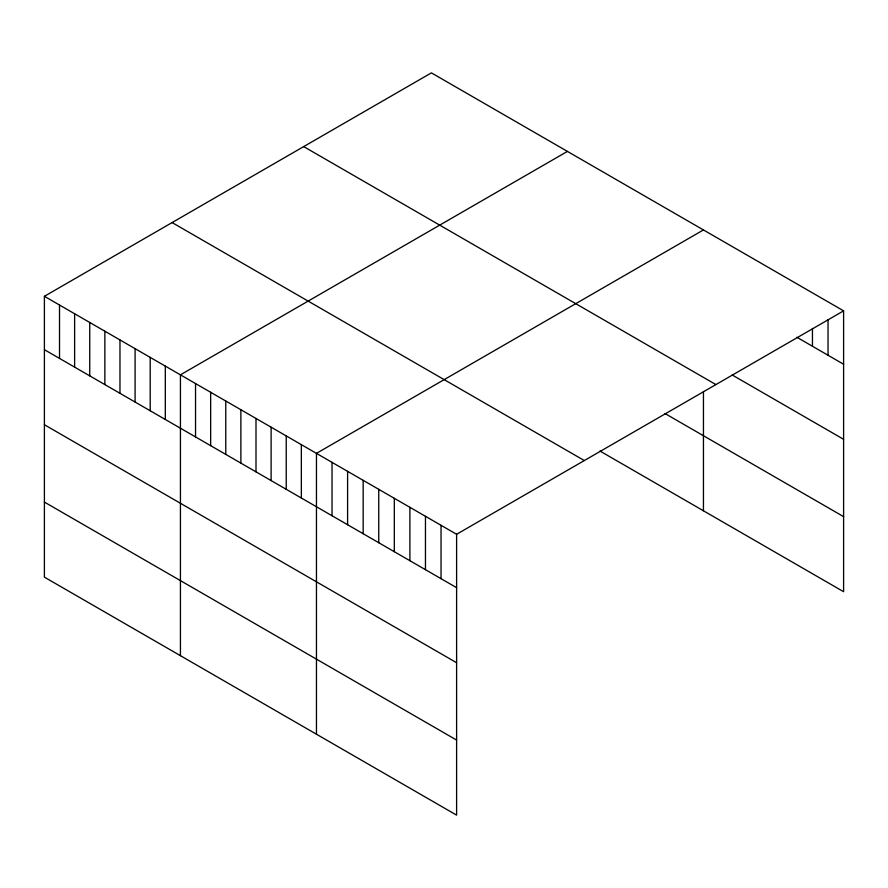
<?xml version="1.0" encoding="UTF-8"?>
<svg xmlns="http://www.w3.org/2000/svg" width="888" height="888" viewBox="0 0 888 888"><rect width="100%" height="100%" fill="white"/><g stroke="black" fill="none" stroke-linecap="round" stroke-linejoin="round"><path stroke-width="1.33" d="M44.4 296.303L456.61 534.287L456.61 815.129L44.4 577.145L44.4 296.303L431.39 72.872L843.6 310.856L843.6 591.697L599.977 451.049M567.421 151.404L180.431 374.836L180.431 655.677M703.451 229.937L316.461 453.368L316.461 734.221M456.61 534.287L843.6 310.856M796.88 337.262L843.6 364.235M732.2 374.98L843.6 439.305M303.685 146.598L715.895 384.582M665.079 413.575L843.6 516.638M172.106 222.566L584.315 460.55M44.4 349.683L456.61 587.667M44.4 424.742L456.61 662.726M44.4 502.086L456.61 740.07M828.027 319.658L828.027 355.244M812.453 328.46L812.453 346.253M703.451 391.53L703.451 510.789M441.036 525.296L441.036 578.676M425.463 516.305L425.463 569.685M409.89 507.314L409.89 560.694M394.316 498.323L394.316 551.703M378.743 489.332L378.743 542.712M363.17 480.341L363.17 533.721M347.596 471.35L347.596 524.73M332.034 462.359L332.034 515.739M301.343 444.644L301.343 498.024M286.225 435.919L286.225 489.299M271.118 427.195L271.118 480.575M255.999 418.459L255.999 471.85M240.881 409.734L240.881 463.114M225.774 401.01L225.774 454.39M210.656 392.285L210.656 445.665M195.538 383.561L195.538 436.94M165.312 366.111L165.312 419.491M150.205 357.376L150.205 410.767M135.087 348.651L135.087 402.042M119.969 339.926L119.969 393.306M104.862 331.202L104.862 384.582M89.743 322.477L89.743 375.857M74.625 313.753L74.625 367.133M59.518 305.028L59.518 358.408"/></g></svg>
